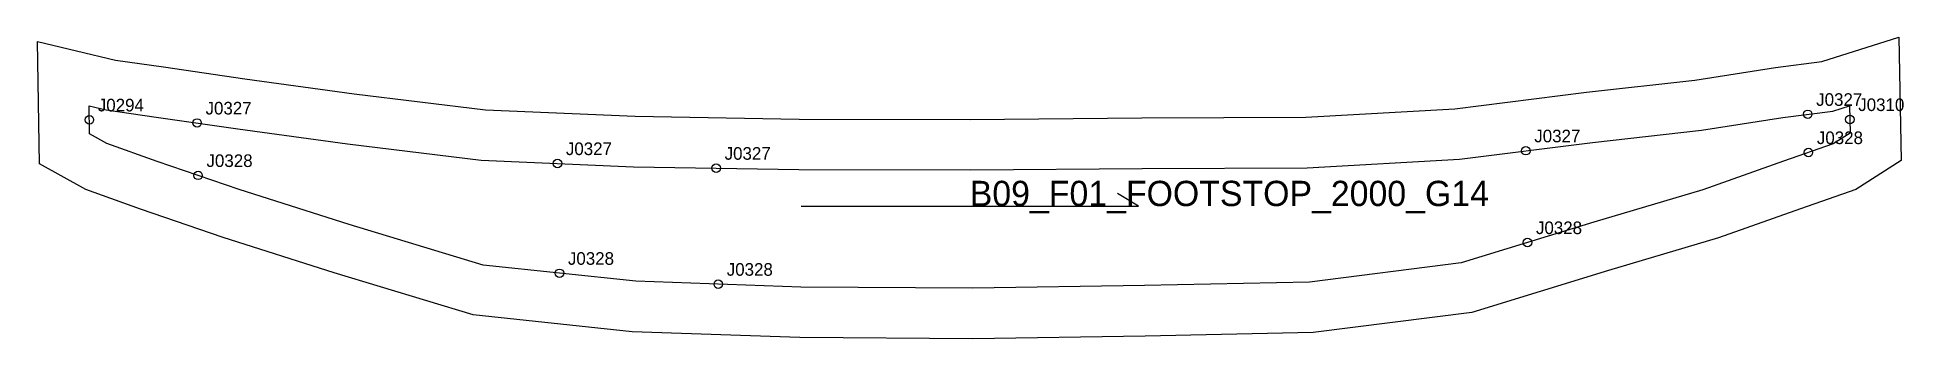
# Model space of a CAD drawing. Header units: millimetres. Extents: x -12 to 430, y -55 to 16.
import ezdxf

# ---------------------------------------------------------------- set-up
doc = ezdxf.new("R2010")
doc.units = ezdxf.units.MM
for name, color, linetype in [('CUT', 1, 'Continuous'), ('GRAIN', 3, 'Continuous'), ('LABEL', 7, 'Continuous'), ('NOTCH', 2, 'Continuous'), ('SEW', 5, 'Continuous')]:
    doc.layers.add(name, color=color, linetype=linetype)

msp = doc.modelspace()

# ---------------------------------------------------------------- linework, layer by layer
at = {"layer": 'CUT'}
msp.add_lwpolyline([(-12.28, 15.31), (6.28, 10.83), (17.64, 9.22), (36.95, 6.43), (62.84, 2.87), (93.98, -0.97), (129.46, -2.47), (168.38, -3.15), (208.93, -3.24), (249.61, -2.85), (288.47, -2.71), (323.79, -0.69), (355.01, 3.23), (380.73, 6.13), (399.88, 9.13), (410.83, 10.51), (429.1, 16.28), (429.64, -12.96), (418.85, -19.88), (405.74, -24.47), (386.32, -31.37), (360.25, -39.15), (327.86, -49.06), (290.22, -53.84), (250.42, -54.7), (209.54, -55.32), (168.52, -55.05), (128.75, -53.65), (91.05, -49.66), (58.08, -39.64), (31.76, -31.25), (12.15, -24.51), (-0.8, -19.87), (-11.75, -13.78), (-12.28, 15.31)], close=True, dxfattribs=at)
at = {"layer": 'GRAIN'}
for p, q in [((248.8, -23.81), (243.8, -20.81)), ((168.8, -23.81), (248.8, -23.81))]:
    msp.add_line(p, q, dxfattribs=at)
at = {"layer": 'NOTCH'}
for centre in [(0.06, -3.33), (25.6, -4.06), (407.49, -2.01), (417.46, -3.24), (111.04, -13.7), (340.65, -10.67), (407.65, -11.09), (25.83, -16.53), (148.68, -14.81), (341.05, -32.47), (111.52, -39.76), (149.18, -42.36)]:
    msp.add_circle(centre, 1, dxfattribs=at)
at = {"layer": 'SEW'}
msp.add_lwpolyline([(0, 0), (4.03, -0.97), (15.93, -2.66), (35.27, -5.46), (61.29, -9.03), (92.99, -12.94), (129.1, -14.47), (168.26, -15.15), (208.98, -15.24), (249.69, -14.85), (288.83, -14.71), (324.88, -12.65), (356.43, -8.68), (382.33, -5.76), (401.56, -2.76), (413.41, -1.26), (417.4, 0), (417.52, -6.48), (413.55, -9.02), (401.75, -13.15), (382.59, -19.96), (356.78, -27.66), (325.33, -37.28), (289.33, -41.85), (250.2, -42.7), (209.49, -43.32), (168.77, -43.05), (129.6, -41.68), (93.44, -37.84), (61.64, -28.18), (35.54, -19.86), (16.13, -13.19), (4.17, -8.91), (0.12, -6.65)], close=True, dxfattribs=at)

# ---------------------------------------------------------------- texts
at = {"layer": 'LABEL'}
for s, height, p in [('J0294', 3, (2.06, -1.33)), ('J0327', 3, (27.6, -2.06)), ('J0327', 3, (409.49, -0.01)), ('J0310', 3, (419.46, -1.24)), ('J0327', 3, (113.04, -11.7)), ('J0327', 3, (342.65, -8.67)), ('J0328', 3, (409.65, -9.09)), ('J0328', 3, (27.83, -14.53)), ('J0327', 3, (150.68, -12.81)), ('B09_F01_FOOTSTOP_2000_G14', 6, (208.8, -23.81)), ('J0328', 3, (343.05, -30.47)), ('J0328', 3, (113.52, -37.76)), ('J0328', 3, (151.18, -40.36))]:
    msp.add_text(s, height=height, dxfattribs=at).set_placement(p)

doc.saveas('drawing.dxf')
